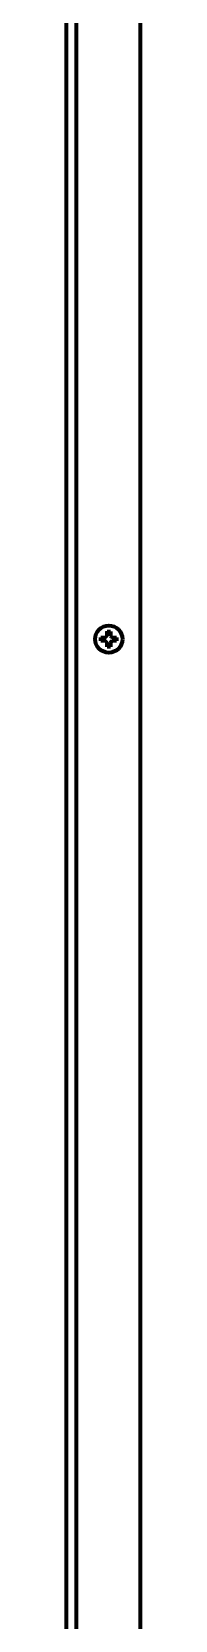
# Model space of a CAD drawing. Header units: inches. Extents: x 904 to 7172, y 213 to 5528.
# Drawn here: x 6243.6 to 6265.3, y 2795.7 to 3264.5 of the extents above; entities that cross this region are included whole.
import ezdxf

# ---------------------------------------------------------------- set-up
doc = ezdxf.new("R2010")
doc.units = ezdxf.units.IN

msp = doc.modelspace()

# ---------------------------------------------------------------- linework, layer by layer
at = {"linetype": 'Continuous', "lineweight": 70}
for p, q in [((6243.64, 2038.72), (6243.64, 3690.24)), ((6246.44, 3680.3), (6246.44, 2379.32)), ((6265.34, 2377.32), (6265.34, 3675.37)), ((6253.74, 3085.22), (6253.74, 3085.72)), ((6253.74, 3084.72), (6253.74, 3085.22)), ((6258.34, 3085.72), (6258.34, 3085.22)), ((6258.34, 3085.22), (6258.34, 3084.72))]:
    msp.add_line(p, q, dxfattribs=at)
msp.add_circle((6256.04, 3085.22), 4, dxfattribs=at)
for points in [[(6253.74, 3085.72), (6253.94, 3085.72), (6254.15, 3085.72), (6254.48, 3085.72), (6254.59, 3085.72), (6254.81, 3085.72), (6254.92, 3085.72), (6255.04, 3085.72)], [(6256.54, 3087.52), (6256.54, 3087.32), (6256.54, 3087.11), (6256.54, 3086.78), (6256.54, 3086.67), (6256.54, 3086.45), (6256.54, 3086.34), (6256.54, 3086.22)], [(6258.34, 3084.72), (6258.14, 3084.72), (6257.93, 3084.72), (6257.6, 3084.72), (6257.49, 3084.72), (6257.27, 3084.72), (6257.15, 3084.72), (6257.04, 3084.72)], [(6255.54, 3082.92), (6255.54, 3083.12), (6255.54, 3083.33), (6255.54, 3083.66), (6255.54, 3083.77), (6255.54, 3083.99), (6255.54, 3084.11), (6255.54, 3084.22)]]:
    msp.add_open_spline(points, degree=3, knots=[0, 0, 0, 0, 0.5, 0.5, 0.75, 0.75, 1, 1, 1, 1], dxfattribs=at)
for points in [[(6255.04, 3084.72), (6254.98, 3084.72), (6254.88, 3084.72), (6254.71, 3084.72), (6254.56, 3084.72), (6254.4, 3084.72), (6254.25, 3084.72), (6254.09, 3084.72), (6253.93, 3084.72), (6253.8, 3084.72), (6253.74, 3084.72)], [(6255.04, 3085.72), (6255.06, 3085.75), (6255.11, 3085.79), (6255.18, 3085.86), (6255.25, 3085.94), (6255.32, 3086.01), (6255.4, 3086.08), (6255.47, 3086.15), (6255.51, 3086.2), (6255.54, 3086.22)], [(6255.54, 3084.22), (6255.51, 3084.25), (6255.46, 3084.3), (6255.39, 3084.37), (6255.32, 3084.44), (6255.25, 3084.51), (6255.18, 3084.58), (6255.11, 3084.65), (6255.06, 3084.7), (6255.04, 3084.72)], [(6255.54, 3086.22), (6255.54, 3086.28), (6255.54, 3086.38), (6255.54, 3086.55), (6255.54, 3086.7), (6255.54, 3086.86), (6255.54, 3087.01), (6255.54, 3087.17), (6255.54, 3087.33), (6255.54, 3087.46), (6255.54, 3087.52)], [(6255.54, 3087.52), (6255.71, 3087.52), (6256.04, 3087.52), (6256.37, 3087.52), (6256.54, 3087.52)], [(6256.54, 3086.22), (6256.56, 3086.2), (6256.62, 3086.14), (6256.69, 3086.07), (6256.76, 3086), (6256.83, 3085.93), (6256.9, 3085.86), (6256.97, 3085.79), (6257.02, 3085.74), (6257.04, 3085.72)], [(6257.04, 3084.72), (6257.01, 3084.7), (6256.97, 3084.65), (6256.9, 3084.58), (6256.82, 3084.51), (6256.75, 3084.44), (6256.68, 3084.36), (6256.61, 3084.29), (6256.56, 3084.25), (6256.54, 3084.22)], [(6257.04, 3085.72), (6257.09, 3085.72), (6257.2, 3085.72), (6257.36, 3085.72), (6257.52, 3085.72), (6257.68, 3085.72), (6257.83, 3085.72), (6257.99, 3085.72), (6258.15, 3085.72), (6258.27, 3085.72), (6258.34, 3085.72)], [(6256.54, 3082.92), (6256.37, 3082.92), (6256.04, 3082.92), (6255.71, 3082.92), (6255.54, 3082.92)], [(6256.54, 3084.22), (6256.54, 3084.17), (6256.54, 3084.06), (6256.54, 3083.9), (6256.54, 3083.74), (6256.54, 3083.58), (6256.54, 3083.43), (6256.54, 3083.28), (6256.54, 3083.11), (6256.54, 3082.99), (6256.54, 3082.92)]]:
    msp.add_open_spline(points, degree=3, dxfattribs=at)

doc.saveas('drawing.dxf')
